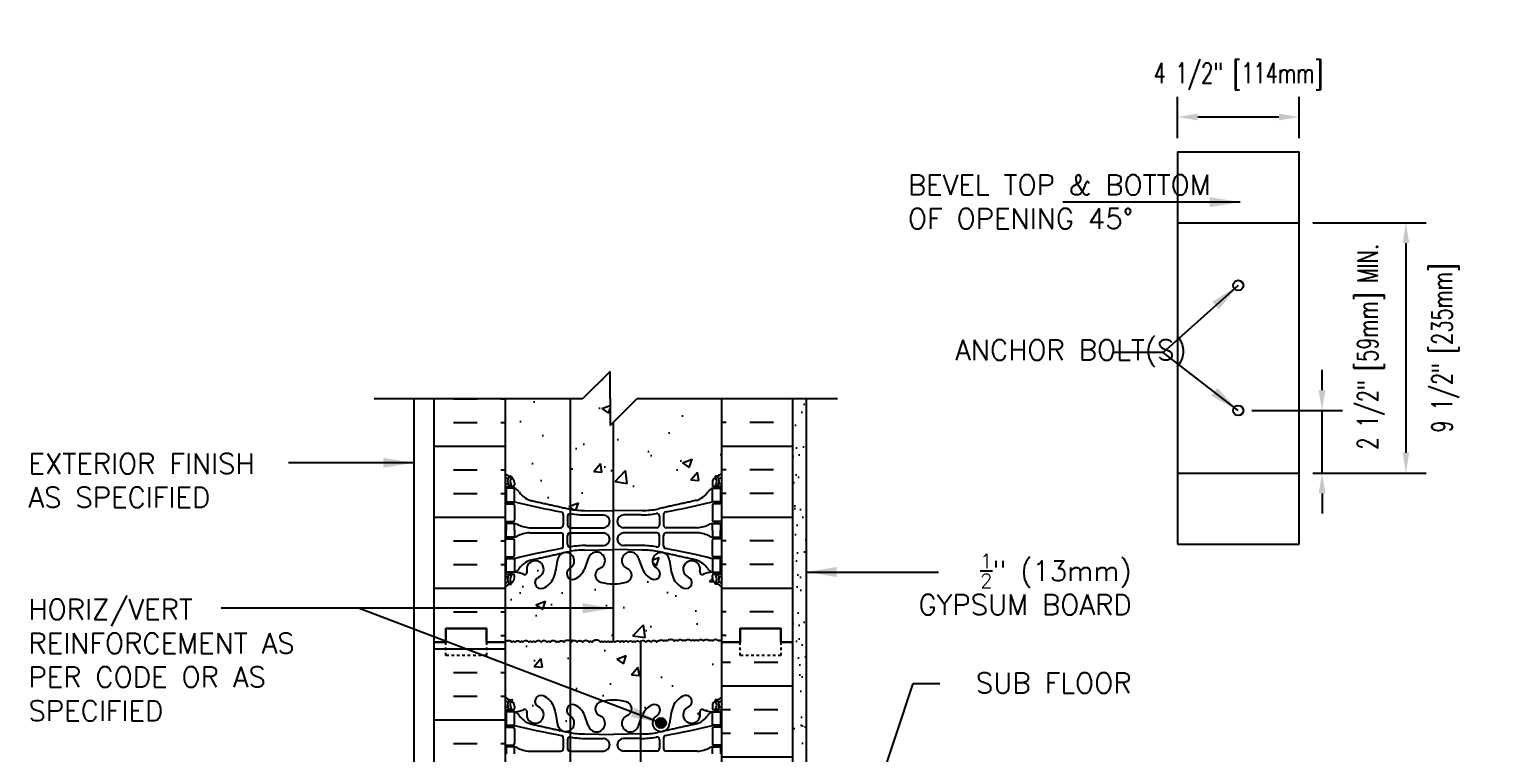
# Model space of a CAD drawing. Header units: inches. Extents: x 28.8 to 85.2, y -16 to 59.9.
# Drawn here: x 31.1 to 85.2, y 33.1 to 59.9 of the extents above; entities that cross this region are included whole.
import ezdxf

# ---------------------------------------------------------------- set-up
doc = ezdxf.new("R2010")
doc.units = ezdxf.units.IN
doc.header["$LTSCALE"] = 0.5
doc.header["$MEASUREMENT"] = 0
doc.linetypes.add('DASHED2', pattern=[0.375, 0.25, -0.125])
for name, color, linetype in [('HATCH', 12, 'Continuous'), ('line25', 2, 'Continuous'), ('LINE3', 3, 'Continuous'), ('LINE50', 5, 'Continuous'), ('LINE9', 9, 'Continuous'), ('TEXT', 4, 'Continuous'), ('Web_Edge', 9, 'Continuous')]:
    doc.layers.add(name, color=color, linetype=linetype)
doc.styles.add('DIM', font='romans.shx', dxfattribs={"width": 0.7})
doc.styles.add('ROMANS', font='romans.shx', dxfattribs={"height": 1.125})
doc.dimstyles.new('ext_12', dxfattribs={"dimscale": 12, "dimtxt": 0.09375, "dimasz": 0.09375, "dimexe": 0.09375, "dimexo": 0.0625, "dimgap": 0.0625, "dimtad": 1, "dimdec": 1, "dimzin": 3, "dimdsep": 46, "dimlunit": 4, "dimtxsty": 'DIM', "dimcen": 0.09, "dimdle": 0.09375, "dimclrt": 4, "dimadec": 0, "dimazin": 0, "dimtfac": 1, "dimtdec": 1, "dimtmove": 2, "dimatfit": 3, "dimfxl": 1, "dimfrac": 2, "dimtolj": 1, "dimtzin": 0, "dimarcsym": 0})
doc.dimstyles.new('ext_8', dxfattribs={"dimscale": 8, "dimtxt": 0.09375, "dimasz": 0.09375, "dimexe": 0.09375, "dimexo": 0.0625, "dimgap": 0.0625, "dimtad": 1, "dimdec": 1, "dimzin": 3, "dimdsep": 46, "dimlunit": 4, "dimtxsty": 'DIM', "dimcen": 0.09, "dimdle": 0.09375, "dimclrt": 4, "dimadec": 0, "dimazin": 0, "dimtfac": 1, "dimtdec": 1, "dimtmove": 2, "dimatfit": 3, "dimfxl": 1, "dimfrac": 2, "dimtolj": 1, "dimtzin": 0, "dimarcsym": 0})

# ---------------------------------------------------------------- blocks, each defined once
blk = doc.blocks.new('*D1')
at = {"layer": 'Defpoints', "color": 0, "transparency": 16777216}
for p in [(75.762, 45.811), (78.857, 45.811), (78.012, 43.499)]:
    blk.add_point(p, dxfattribs=at)
at = {"layer": 'TEXT', "color": 0, "lineweight": -2, "transparency": 16777216}
for p, q in [((78.857, 46.561), (78.857, 47.311)), ((76.262, 45.811), (79.607, 45.811)), ((78.857, 43.499), (78.857, 45.811)), ((78.512, 43.499), (79.607, 43.499)), ((78.857, 42.749), (78.857, 41.999))]:
    blk.add_line(p, q, dxfattribs=at)
at = {"layer": 'TEXT', "color": 0, "transparency": 16777216}
for points in [[(78.732, 46.561), (78.982, 46.561), (78.857, 45.811)], [(78.732, 42.749), (78.982, 42.749), (78.857, 43.499)]]:
    blk.add_solid(points, dxfattribs=at)
at = {"layer": 'TEXT', "color": 4, "transparency": 16777216, "insert": (80.671, 48.169), "char_height": 0.75, "attachment_point": 5, "rotation": 90, "style": 'DIM'}
blk.add_mtext('\\A1;2 1/2" [59mm] MIN.', dxfattribs=at)
blk = doc.blocks.new('*D2')
at = {"layer": 'Defpoints', "color": 0, "transparency": 16777216}
for p in [(78.012, 52.749), (78.012, 43.499), (81.956, 43.499)]:
    blk.add_point(p, dxfattribs=at)
at = {"layer": 'TEXT', "color": 0, "lineweight": -2, "transparency": 16777216}
for p, q in [((78.512, 52.749), (82.706, 52.749)), ((81.956, 51.999), (81.956, 44.249)), ((78.512, 43.499), (82.706, 43.499))]:
    blk.add_line(p, q, dxfattribs=at)
at = {"layer": 'TEXT', "color": 0, "transparency": 16777216}
for points in [[(81.831, 51.999), (82.081, 51.999), (81.956, 52.749)], [(81.831, 44.249), (82.081, 44.249), (81.956, 43.499)]]:
    blk.add_solid(points, dxfattribs=at)
at = {"layer": 'TEXT', "color": 4, "transparency": 16777216, "insert": (83.419, 48.124), "char_height": 0.75, "attachment_point": 5, "rotation": 90, "style": 'DIM'}
blk.add_mtext('\\A1;9 1/2" [235mm]', dxfattribs=at)
blk = doc.blocks.new('*D3')
at = {"layer": 'Defpoints', "color": 0, "transparency": 16777216}
for p in [(73.512, 56.659), (73.512, 55.374), (78.012, 55.374)]:
    blk.add_point(p, dxfattribs=at)
at = {"layer": 'TEXT', "color": 0, "lineweight": -2, "transparency": 16777216}
for p, q in [((73.512, 55.874), (73.512, 57.409)), ((78.012, 55.874), (78.012, 57.409)), ((77.262, 56.659), (74.262, 56.659))]:
    blk.add_line(p, q, dxfattribs=at)
at = {"layer": 'TEXT', "color": 0, "transparency": 16777216}
for points in [[(74.262, 56.784), (74.262, 56.534), (73.512, 56.659)], [(77.262, 56.784), (77.262, 56.534), (78.012, 56.659)]]:
    blk.add_solid(points, dxfattribs=at)
at = {"layer": 'TEXT', "color": 4, "transparency": 16777216, "insert": (75.762, 58.159), "char_height": 0.75, "attachment_point": 5, "style": 'DIM'}
blk.add_mtext('\\A1;4 1/2" [114mm]', dxfattribs=at)

msp = doc.modelspace()

# ---------------------------------------------------------------- hatches: boundary and pattern name
at = {"layer": 'HATCH'}
h = msp.add_hatch(dxfattribs=at)
h.set_pattern_fill('AR-CONC', color=256, scale=0.5)
edge = h.paths.add_edge_path()
edge.add_line((56.676, 46.254), (53.551, 46.254))
edge.add_line((53.551, 46.254), (52.664, 45.368))
edge.add_line((52.664, 45.368), (52.664, 42.101))
edge.add_line((52.664, 42.101), (52.676, 42.101))
edge.add_line((52.676, 42.101), (53.743, 42.117))
edge.add_arc((53.748, 45.1), 2.984, 269.9005, 280.7454)
edge.add_spline(control_points=[(54.304, 42.169), (55.742, 42.489)], knot_values=[0, 0, 1, 1], degree=1, periodic=0)
edge.add_arc((55.534, 43.203), 0.743, 286.1893, 327.2081)
edge.add_arc((56.457, 42.592), 0.364, 109.6613, 145.0225, ccw=False)
edge.add_line((56.335, 42.935), (56.44, 42.935))
edge.add_line((56.44, 42.935), (56.44, 43.005))
edge.add_line((56.44, 43.005), (56.392, 43.005))
edge.add_arc((56.392, 43.067), 0.0625, 180, 270, ccw=False)
edge.add_line((56.33, 43.067), (56.33, 43.135))
edge.add_arc((56.58, 43.135), 0.25, 124.0558, 180, ccw=False)
edge.add_line((56.44, 43.342), (56.44, 43.384))
edge.add_line((56.44, 43.384), (56.53, 43.384))
edge.add_arc((56.33, 43.842), 0.5, 293.5782, 313.7891)
edge.add_line((56.676, 43.481), (56.676, 46.254))
h.paths.add_polyline_path([(52.664, 45.368), (52.551, 45.254), (52.551, 46.254), (52.551, 47.254), (51.551, 46.254), (51.086, 46.254), (51.086, 42.162, 0.044063), (51.609, 42.117), (52.664, 42.101)])
edge = h.paths.add_edge_path()
edge.add_line((51.086, 46.254), (48.676, 46.254))
edge.add_line((48.676, 46.254), (48.676, 43.481))
edge.add_arc((49.022, 43.842), 0.5, 226.2109, 246.4218)
edge.add_line((48.822, 43.384), (48.912, 43.384))
edge.add_line((48.912, 43.384), (48.912, 43.342))
edge.add_arc((48.772, 43.135), 0.25, 0, 55.9442, ccw=False)
edge.add_line((49.022, 43.135), (49.022, 43.067))
edge.add_arc((48.96, 43.067), 0.0625, -90, 0, ccw=False)
edge.add_line((48.96, 43.005), (48.912, 43.005))
edge.add_line((48.912, 43.005), (48.912, 42.935))
edge.add_line((48.912, 42.935), (49.017, 42.935))
edge.add_arc((48.895, 42.592), 0.364, 34.9775, 70.3387, ccw=False)
edge.add_arc((49.818, 43.203), 0.743, 212.7919, 253.8107)
edge.add_spline(control_points=[(49.61, 42.489), (51.048, 42.169)], knot_values=[0, 0, 1, 1], degree=1, periodic=0)
edge.add_arc((51.604, 45.1), 2.984, 259.2546, 260.0076)
edge.add_line((51.086, 42.162), (51.086, 46.254))
h.paths.add_polyline_path([(51.086, 39.58, -0.614758), (51.055, 39.967, 0.028643), (51.086, 39.984), (51.086, 40.512, 0.559865), (50.605, 40.279, -0.069923), (50.469, 39.635, -0.21345), (50.076, 39.246, -1), (49.913, 39.655, 2.087231), (49.479, 39.879, -0.669601), (49.346, 39.759, 0.085348), (49.017, 39.835), (48.912, 39.835), (48.912, 39.765), (48.96, 39.765, -0.414214), (49.022, 39.702), (49.022, 39.635, -0.249069), (48.912, 39.428), (48.912, 39.386), (48.822, 39.386, 0.088416), (48.676, 39.289), (48.676, 37.254, -0.484838), (48.925, 37.254, -0.520567), (49.046, 37.254, -0.520567), (49.229, 37.254, -0.520567), (49.334, 37.254, -0.520567), (49.544, 37.254, -0.520567), (49.67, 37.254, -0.520567), (49.796, 37.254, -0.520567), (50.006, 37.254, -0.520567), (50.216, 37.254, -0.520567), (50.336, 37.254, -0.520567), (50.562, 37.254, -0.520567), (50.656, 37.254, -0.520567), (50.845, 37.254, -0.424827), (51.086, 37.292)])
h.paths.add_polyline_path([(52.664, 39.404, -0.066822), (52.202, 39.466, -0.734872), (52.179, 39.977, 1.612474), (51.747, 40.337), (51.605, 39.95, -0.173075), (51.259, 39.583, -0.206565), (51.086, 39.58), (51.086, 37.292, -0.078402), (51.123, 37.254, -0.520567), (51.333, 37.254, -0.520567), (51.532, 37.254, -0.520567), (51.779, 37.254, -0.520567), (51.889, 37.254, -0.520567), (52.195, 37.254, -0.520567), (52.3, 37.254, -0.520567), (52.416, 37.254, -0.520567), (52.536, 37.254, -0.520567), (52.626, 37.254, -0.17379), (52.664, 37.282)])
h.paths.add_polyline_path([(56.676, 39.289, 0.088416), (56.53, 39.386), (56.44, 39.386), (56.44, 39.428, -0.249069), (56.33, 39.635), (56.33, 39.702, -0.414214), (56.392, 39.765), (56.44, 39.765), (56.44, 39.835), (56.335, 39.835, 0.085348), (56.006, 39.759, -0.669601), (55.873, 39.879, 2.087231), (55.439, 39.655, -1), (55.276, 39.246, -0.21345), (54.883, 39.635, -0.069923), (54.747, 40.279, 1.702394), (54.297, 39.967, -0.940793), (54.093, 39.583, -0.173075), (53.747, 39.95), (53.605, 40.337, 1.612474), (53.173, 39.977, -0.734872), (53.15, 39.466, -0.070129), (52.664, 39.404), (52.664, 37.282, -0.318007), (52.741, 37.254, -0.520567), (52.919, 37.254, -0.520567), (53.066, 37.254, -0.520567), (53.218, 37.254, -0.520567), (53.376, 37.254, -0.520567), (53.476, 37.254, -0.520567), (53.654, 37.254, -0.520567), (53.874, 37.254, -0.520567), (54.068, 37.254, -0.520567), (54.273, 37.254, -0.520567), (54.373, 37.296, -0.520567), (54.504, 37.296, -0.520567), (54.593, 37.296, -0.520567), (54.676, 37.296, -0.484838), (54.925, 37.296, -0.520567), (55.046, 37.296, -0.520567), (55.229, 37.296, -0.520567), (55.334, 37.296, -0.520567), (55.544, 37.296, -0.520567), (55.67, 37.296, -0.520567), (55.796, 37.296, -0.520567), (56.006, 37.296, -0.520567), (56.216, 37.296, -0.520567), (56.336, 37.296, -0.520567), (56.562, 37.296, -0.520567), (56.656, 37.296, -0.063927), (56.676, 37.318)])
h = msp.add_hatch(dxfattribs=at)
h.set_pattern_fill('INSUL', color=256, scale=7, style=0)
h.set_pattern_definition([(0, (-2877.4856, -359.7554), (0, 2.625), []), (0, (-2877.4856, -358.8804), (0, 2.625), [0.875, -0.875]), (0, (-2877.4856, -358.0054), (0, 2.625), [0.875, -0.875])])
h.paths.add_polyline_path([(48.676, 46.254), (46.051, 46.254), (46.051, 37.254), (46.488, 37.254), (46.488, 37.754), (47.988, 37.754), (47.988, 37.254), (48.676, 37.254)])
h = msp.add_hatch(dxfattribs=at)
h.set_pattern_fill('INSUL', color=256, scale=7, style=0)
h.set_pattern_definition([(180, (2982.8376, -359.7554), (0, 2.625), []), (180, (2982.8376, -358.8804), (0, 2.625), [0.875, -0.875]), (180, (2982.8376, -358.0054), (0, 2.625), [0.875, -0.875])])
h.paths.add_polyline_path([(59.301, 46.254), (56.676, 46.254), (56.676, 37.254), (57.363, 37.254), (57.363, 37.754), (58.863, 37.754), (58.863, 37.254), (59.301, 37.254)])
h = msp.add_hatch(dxfattribs=at)
h.set_pattern_fill('AR-SAND', color=256, scale=0.5, style=0)
h.set_pattern_definition([(37.5, (36.8746, -11.62064), (-0.031497, 0.963412), [0, -0.76, 0, -0.85, 0, -0.8125]), (7.5, (36.8746, -11.6206), (0.884888, 1.411073), [0, -0.41, 0, -0.685, 0, -0.2625]), (327.5, (36.2596, -11.62064), (1.557071, 0.00283), [0, -0.25, 0, -0.9, 0, -1.175]), (317.5, (36.2596, -11.6206), (1.503063, 0.438838), [0, -0.125, 0, -0.59, 0, -0.675])])
h.paths.add_polyline_path([(59.801, 46.254), (59.301, 46.254), (59.301, 26.004), (59.801, 26.004)])
h = msp.add_hatch(dxfattribs=at)
h.set_pattern_fill('INSUL', color=256, scale=7, style=0)
h.set_pattern_definition([(0, (-2877.4856, -377.7554), (0, 2.625), []), (0, (-2877.4856, -376.8804), (0, 2.625), [0.875, -0.875]), (0, (-2877.4856, -376.0054), (0, 2.625), [0.875, -0.875])])
h.paths.add_polyline_path([(46.051, 19.254), (46.488, 19.254), (46.488, 19.754), (47.988, 19.754), (47.988, 19.254), (48.676, 19.254), (48.676, 37.254), (47.988, 37.254), (47.988, 37.754), (46.488, 37.754), (46.488, 37.254), (46.051, 37.254)])
h = msp.add_hatch(dxfattribs=at)
h.set_pattern_fill('AR-CONC', color=256, scale=0.5)
h.paths.add_polyline_path([(51.086, 37.292, 0.424827), (50.845, 37.254, 0.520567), (50.656, 37.254, 0.520567), (50.562, 37.254, 0.520567), (50.336, 37.254, 0.520567), (50.216, 37.254, 0.520567), (50.006, 37.254, 0.520567), (49.796, 37.254, 0.520567), (49.67, 37.254, 0.520567), (49.544, 37.254, 0.520567), (49.334, 37.254, 0.520567), (49.229, 37.254, 0.520567), (49.046, 37.254, 0.520567), (48.925, 37.254, 0.484838), (48.676, 37.254), (48.676, 35.22, 0.088416), (48.822, 35.122), (48.912, 35.122), (48.912, 35.081, -0.249069), (49.022, 34.874), (49.022, 34.806, -0.414214), (48.96, 34.744), (48.912, 34.744), (48.912, 34.674), (49.017, 34.674, 0.085348), (49.346, 34.749, -0.669601), (49.479, 34.629, 2.087231), (49.913, 34.854, -1), (50.076, 35.262, -0.21345), (50.469, 34.873, -0.069923), (50.605, 34.229, 0.559865), (51.086, 33.996), (51.086, 34.524, 0.028643), (51.055, 34.542, -0.614758), (51.086, 34.928)])
h.paths.add_polyline_path([(53.676, 37.279, 0.061715), (53.654, 37.254, 0.520567), (53.476, 37.254, 0.520567), (53.376, 37.254, 0.520567), (53.218, 37.254, 0.520567), (53.066, 37.254, 0.520567), (52.919, 37.254, 0.520567), (52.741, 37.254, 0.520567), (52.626, 37.254, 0.520567), (52.536, 37.254, 0.520567), (52.416, 37.254, 0.520567), (52.3, 37.254, 0.520567), (52.195, 37.254, 0.520567), (51.889, 37.254, 0.520567), (51.779, 37.254, 0.520567), (51.532, 37.254, 0.520567), (51.333, 37.254, 0.520567), (51.123, 37.254, 0.078402), (51.086, 37.292), (51.086, 34.928, -0.239532), (51.283, 34.912, -0.16372), (51.605, 34.558), (51.747, 34.171, 1.612474), (52.179, 34.531, -0.734872), (52.202, 35.042, -0.068475), (52.676, 35.104, -0.068475), (53.15, 35.042, -0.734872), (53.173, 34.531, 1.612474), (53.605, 34.171), (53.676, 34.365)])
h.paths.add_polyline_path([(56.676, 37.254), (56.676, 37.318, 0.063927), (56.656, 37.296, 0.520567), (56.562, 37.296, 0.520567), (56.336, 37.296, 0.520567), (56.216, 37.296, 0.520567), (56.006, 37.296, 0.520567), (55.796, 37.296, 0.520567), (55.67, 37.296, 0.520567), (55.544, 37.296, 0.520567), (55.334, 37.296, 0.520567), (55.229, 37.296, 0.520567), (55.046, 37.296, 0.520567), (54.925, 37.296, 0.484838), (54.676, 37.296, 0.520567), (54.593, 37.296, 0.520567), (54.504, 37.296, 0.520567), (54.373, 37.296, 0.520567), (54.273, 37.254, 0.520567), (54.068, 37.254, 0.520567), (53.874, 37.254, 0.44457), (53.676, 37.279), (53.676, 34.365), (53.747, 34.558, -0.16372), (54.069, 34.912, -1.059167), (54.276, 34.53, 1.629604), (54.747, 34.229, -0.069923), (54.883, 34.873, -0.21345), (55.276, 35.262, -1), (55.439, 34.854, 2.087231), (55.873, 34.629, -0.669601), (56.006, 34.749, 0.085348), (56.335, 34.674), (56.44, 34.674), (56.44, 34.744), (56.392, 34.744, -0.414214), (56.33, 34.806), (56.33, 34.874, -0.249069), (56.44, 35.081), (56.44, 35.122), (56.53, 35.122, 0.088416), (56.676, 35.22)])
h.paths.add_polyline_path([(54.622, 34.26, -1), (54.247, 34.26, -1)], flags=16)
edge = h.paths.add_edge_path()
edge.add_arc((56.33, 30.666), 0.5, 46.2109, 66.4218)
edge.add_line((56.53, 31.125), (56.44, 31.125))
edge.add_line((56.44, 31.125), (56.44, 31.166))
edge.add_arc((56.58, 31.374), 0.25, 180, 235.9442, ccw=False)
edge.add_line((56.33, 31.374), (56.33, 31.441))
edge.add_arc((56.392, 31.441), 0.0625, 90, 180, ccw=False)
edge.add_line((56.392, 31.504), (56.44, 31.504))
edge.add_line((56.44, 31.504), (56.44, 31.574))
edge.add_line((56.44, 31.574), (56.335, 31.574))
edge.add_arc((56.457, 31.916), 0.364, 212.0424, 250.3387, ccw=False)
edge.add_arc((55.534, 31.305), 0.743, 34.228, 73.8107)
edge.add_spline(control_points=[(55.742, 32.019), (54.304, 32.339)], knot_values=[0, 0, 1, 1], degree=1, periodic=0)
edge.add_arc((53.748, 29.408), 2.984, 79.2546, 90.0995)
edge.add_line((53.743, 32.392), (53.676, 32.393))
edge.add_line((53.676, 32.393), (53.676, 24.116))
edge.add_line((53.676, 24.116), (53.743, 24.117))
edge.add_arc((53.748, 27.1), 2.984, 269.9005, 280.7454)
edge.add_spline(control_points=[(54.304, 24.169), (55.742, 24.489)], knot_values=[0, 0, 1, 1], degree=1, periodic=0)
edge.add_arc((55.534, 25.203), 0.743, 286.1893, 325.772)
edge.add_arc((56.457, 24.592), 0.364, 109.6613, 147.9576, ccw=False)
edge.add_line((56.335, 24.935), (56.44, 24.935))
edge.add_line((56.44, 24.935), (56.44, 25.005))
edge.add_line((56.44, 25.005), (56.392, 25.005))
edge.add_arc((56.392, 25.067), 0.0625, 180, 270, ccw=False)
edge.add_line((56.33, 25.067), (56.33, 25.135))
edge.add_arc((56.58, 25.135), 0.25, 124.0558, 180, ccw=False)
edge.add_line((56.44, 25.342), (56.44, 25.384))
edge.add_line((56.44, 25.384), (56.53, 25.384))
edge.add_arc((56.33, 25.842), 0.5, 293.5782, 313.7891)
edge.add_line((56.676, 25.481), (56.676, 28.129))
edge.add_line((56.676, 28.129), (56.676, 31.027))
h.paths.add_polyline_path([(55.301, 19.629), (56.676, 19.629), (56.676, 21.289, 0.088416), (56.53, 21.386), (56.44, 21.386), (56.44, 21.428, -0.249069), (56.33, 21.635), (56.33, 21.702, -0.414214), (56.392, 21.765), (56.44, 21.765), (56.44, 21.835), (56.335, 21.835, 0.085348), (56.006, 21.759, -0.669601), (55.873, 21.879, 0.213335), (55.817, 22.129), (55.315, 22.129, 0.482079), (55.439, 21.655, -1), (55.276, 21.246, -0.21345), (54.883, 21.635, -0.069923), (54.747, 22.279, 1.629604), (54.276, 21.978, -1.059167), (54.069, 21.596, -0.16372), (53.747, 21.95), (53.676, 22.143), (53.676, 16.365), (53.747, 16.558, -0.16372), (54.069, 16.912, -1.059167), (54.276, 16.53, 1.629604), (54.747, 16.229, -0.069923), (54.883, 16.873, -0.21345), (55.276, 17.262, -1), (55.439, 16.854, 2.087231), (55.873, 16.629, -0.669601), (56.006, 16.749, 0.085348), (56.335, 16.674), (56.44, 16.674), (56.44, 16.744), (56.392, 16.744, -0.414214), (56.33, 16.806), (56.33, 16.874, -0.249069), (56.44, 17.081), (56.44, 17.122), (56.53, 17.122, 0.088416), (56.676, 17.22), (56.676, 19.129), (55.401, 19.129, 0.414214), (55.301, 19.029), (55.301, 17.629), (54.801, 17.629), (54.801, 19.129, -0.414214)])
h.paths.add_polyline_path([(56.676, 3.289, 0.088416), (56.53, 3.386), (56.44, 3.386), (56.44, 3.428, -0.249069), (56.33, 3.635), (56.33, 3.702, -0.414214), (56.392, 3.765), (56.44, 3.765), (56.44, 3.835), (56.335, 3.835, 0.085348), (56.006, 3.759, -0.669601), (55.873, 3.879, 2.087231), (55.439, 3.655, -1), (55.276, 3.246, -0.21345), (54.883, 3.635, -0.069923), (54.747, 4.279, 1.629604), (54.276, 3.978, -1.059167), (54.069, 3.596, -0.16372), (53.747, 3.95), (53.676, 4.143), (53.676, 1.254), (56.676, 1.254)])
h.paths.add_polyline_path([(53.676, 4.143), (53.605, 4.337, 1.612474), (53.173, 3.977, -0.734872), (53.15, 3.466, -0.068475), (52.676, 3.404, -0.068475), (52.202, 3.466, -0.734872), (52.179, 3.977, 1.612474), (51.747, 4.337), (51.605, 3.95, -0.16372), (51.283, 3.596, -1.059167), (51.076, 3.978, 1.629604), (50.605, 4.279, -0.069923), (50.469, 3.635, -0.21345), (50.076, 3.246, -1), (49.913, 3.655, 2.087231), (49.479, 3.879, -0.669601), (49.346, 3.759, 0.085348), (49.017, 3.835), (48.912, 3.835), (48.912, 3.765), (48.96, 3.765, -0.414214), (49.022, 3.702), (49.022, 3.635, -0.249069), (48.912, 3.428), (48.912, 3.386), (48.822, 3.386, 0.088416), (48.676, 3.289), (48.676, 1.254), (51.551, 1.254), (52.551, 2.254), (52.551, 1.254), (52.551, 0.254), (53.551, 1.254), (53.676, 1.254)])
h = msp.add_hatch(dxfattribs=at)
h.set_pattern_fill('INSUL', color=256, scale=7, style=0)
h.set_pattern_definition([(0, (36.8746, -11.6206), (0, 2.625), []), (0, (36.8746, -10.7456), (0, 2.625), [0.875, -0.875]), (0, (36.8746, -9.8706), (0, 2.625), [0.875, -0.875])])
h.paths.add_polyline_path([(56.676, 28.129), (59.301, 25.504), (59.301, 37.254), (58.863, 37.254), (58.863, 36.754), (57.363, 36.754), (57.363, 37.254), (56.676, 37.254)])
h.paths.add_polyline_path([(59.301, 16.254), (56.676, 13.629), (56.676, 1.254), (57.363, 1.254), (57.363, 1.754), (58.863, 1.754), (58.863, 1.254), (59.301, 1.254)])
at = {"layer": 'LINE3'}
msp.add_hatch(color=256, dxfattribs=at).paths.add_polyline_path([(54.247, 34.26, 1), (54.622, 34.26, 1)])

# ---------------------------------------------------------------- linework, layer by layer
at = {"layer": 'HATCH'}
for points in [[(48.676, 37.254, -0.484838), (48.925, 37.254, -0.520567), (49.046, 37.254, -0.520567), (49.229, 37.254, -0.520567), (49.334, 37.254, -0.520567), (49.544, 37.254, -0.520567), (49.67, 37.254, -0.520567), (49.796, 37.254, -0.520567), (50.006, 37.254, -0.520567), (50.216, 37.254, -0.520567), (50.336, 37.254, -0.520567), (50.562, 37.254, -0.520567), (50.656, 37.254, -0.520567), (50.845, 37.254, -0.520567), (51.123, 37.254, -0.520567), (51.333, 37.254, -0.520567), (51.532, 37.254, -0.520567), (51.779, 37.254, -0.520567), (51.889, 37.254, -0.520567), (52.195, 37.254, -0.520567), (52.3, 37.254, -0.520567), (52.416, 37.254, -0.520567), (52.536, 37.254, -0.520567), (52.626, 37.254, -0.520567), (52.741, 37.254, -0.520567), (52.919, 37.254, -0.520567), (53.066, 37.254, -0.520567), (53.218, 37.254, -0.520567), (53.376, 37.254, -0.520567), (53.476, 37.254, -0.520567), (53.654, 37.254, -0.520567), (53.874, 37.254, -0.520567), (54.068, 37.254, -0.520567), (54.273, 37.254, -0.520567), (54.373, 37.296, -0.520567), (54.504, 37.296, -0.520567), (54.593, 37.296, -0.520567), (54.676, 37.296)], [(54.676, 37.296, -0.484838), (54.925, 37.296, -0.520567), (55.046, 37.296, -0.520567), (55.229, 37.296, -0.520567), (55.334, 37.296, -0.520567), (55.544, 37.296, -0.520567), (55.67, 37.296, -0.520567), (55.796, 37.296, -0.520567), (56.006, 37.296, -0.520567), (56.216, 37.296, -0.520567), (56.336, 37.296, -0.520567), (56.562, 37.296, -0.520567), (56.656, 37.296, -0.063927), (56.676, 37.318, -0.063927)]]:
    msp.add_lwpolyline(points, format="xyb", dxfattribs=at)
at = {"layer": 'line25'}
for p, q in [((48.676, 46.254), (48.676, 37.254)), ((56.676, 37.254), (56.676, 46.254)), ((48.676, 37.254), (48.676, 19.254)), ((56.676, 28.129), (56.676, 37.254))]:
    msp.add_line(p, q, dxfattribs=at)
at = {"layer": 'LINE3'}
for p, q in [((51.086, 19.308), (51.086, 46.254)), ((52.664, 45.368), (52.664, 37.282)), ((53.676, 37.279), (53.676, 1.254))]:
    msp.add_line(p, q, dxfattribs=at)
msp.add_circle((54.435, 34.26), 0.188, dxfattribs=at)
at = {"layer": 'LINE50'}
for p, q in [((46.051, 37.254), (46.051, 46.254)), ((59.301, 37.254), (59.301, 46.254)), ((46.051, 19.254), (46.051, 37.254)), ((59.301, 25.504), (59.301, 37.254))]:
    msp.add_line(p, q, dxfattribs=at)
for points in [[(46.051, 37.254), (46.488, 37.254), (46.488, 37.754), (47.988, 37.754), (47.988, 37.254), (48.676, 37.254)], [(48.676, 37.254), (47.988, 37.254), (47.988, 37.754), (46.488, 37.754), (46.488, 37.254), (46.051, 37.254)], [(59.301, 37.254), (58.863, 37.254), (58.863, 37.754), (57.363, 37.754), (57.363, 37.254), (56.676, 37.254)], [(56.676, 37.254), (57.363, 37.254), (57.363, 37.754), (58.863, 37.754), (58.863, 37.254), (59.301, 37.254)]]:
    msp.add_lwpolyline(points, dxfattribs=at)
at = {"layer": 'LINE9'}
for p, q in [((73.512, 55.374), (73.512, 40.874)), ((73.512, 55.374), (78.012, 55.374)), ((78.012, 40.874), (78.012, 55.374)), ((73.512, 52.749), (78.012, 52.749)), ((52.551, 47.254), (51.551, 46.254)), ((52.551, 46.254), (52.551, 47.254)), ((43.834, 46.254), (51.551, 46.254)), ((45.301, 46.254), (45.301, 19.254)), ((52.551, 45.254), (53.551, 46.254)), ((52.551, 46.254), (52.551, 45.254)), ((53.551, 46.254), (60.953, 46.254)), ((59.801, 46.254), (59.801, 26.004)), ((73.512, 43.499), (78.012, 43.499)), ((73.512, 40.874), (78.012, 40.874))]:
    msp.add_line(p, q, dxfattribs=at)
at = {"layer": 'LINE9', "linetype": 'DASHED2', "ltscale": 0.15}
for points in [[(47.988, 37.254), (47.988, 37.254), (47.988, 36.754), (46.488, 36.754), (46.488, 37.254), (46.488, 37.254)], [(58.863, 37.254), (58.863, 37.254), (58.863, 36.754), (57.363, 36.754), (57.363, 37.254), (57.363, 37.254)]]:
    msp.add_lwpolyline(points, dxfattribs=at)
at = {"layer": 'LINE9'}
for centre in [(75.762, 50.436), (75.762, 45.811)]:
    msp.add_circle(centre, 0.188, dxfattribs=at)
at = {"layer": 'Web_Edge'}
for p, q in [((48.822, 43.384), (48.912, 43.384)), ((48.912, 43.384), (48.912, 43.342)), ((56.53, 43.384), (56.44, 43.384)), ((56.44, 43.384), (56.44, 43.342)), ((48.676, 43.105), (48.754, 43.105)), ((48.676, 43.005), (48.96, 43.005)), ((48.822, 43.005), (48.822, 42.935)), ((48.912, 43.005), (48.912, 42.935)), ((49.022, 43.135), (49.022, 43.067)), ((56.33, 43.135), (56.33, 43.067)), ((56.676, 43.005), (56.392, 43.005)), ((56.44, 43.005), (56.44, 42.935)), ((56.53, 43.005), (56.53, 42.935)), ((56.676, 43.105), (56.598, 43.105)), ((48.676, 42.365), (48.96, 42.365)), ((48.822, 42.435), (48.822, 42.365)), ((48.912, 42.435), (48.912, 42.365)), ((49.022, 42.302), (49.022, 41.767)), ((56.33, 42.302), (56.33, 41.767)), ((56.676, 42.365), (56.392, 42.365)), ((56.44, 42.435), (56.44, 42.365)), ((56.53, 42.435), (56.53, 42.365)), ((48.676, 41.705), (48.96, 41.705)), ((48.822, 41.705), (48.822, 41.635)), ((48.912, 41.705), (48.912, 41.635)), ((50.824, 41.965), (50.824, 41.58)), ((50.977, 41.903), (50.977, 41.58)), ((51.609, 42.117), (52.676, 42.101)), ((51.657, 41.949), (52.304, 41.949)), ((53.743, 42.117), (52.676, 42.101)), ((53.695, 41.949), (53.048, 41.949)), ((54.375, 41.903), (54.375, 41.58)), ((54.528, 41.965), (54.528, 41.58)), ((56.676, 41.705), (56.392, 41.705)), ((56.44, 41.705), (56.44, 41.635)), ((56.53, 41.705), (56.53, 41.635)), ((48.822, 41.065), (48.822, 41.135)), ((48.912, 41.065), (48.912, 41.135)), ((49.57, 41.479), (50.724, 41.48)), ((49.57, 41.29), (50.724, 41.289)), ((50.824, 40.805), (50.824, 41.189)), ((50.977, 40.867), (50.977, 41.189)), ((51.077, 41.48), (52.304, 41.48)), ((51.077, 41.289), (52.304, 41.289)), ((54.275, 41.48), (53.048, 41.48)), ((54.275, 41.289), (53.048, 41.289)), ((54.375, 40.867), (54.375, 41.189)), ((54.528, 40.805), (54.528, 41.189)), ((55.782, 41.479), (54.628, 41.48)), ((55.782, 41.29), (54.628, 41.289)), ((56.44, 41.065), (56.44, 41.135)), ((56.53, 41.065), (56.53, 41.135)), ((48.676, 41.065), (48.96, 41.065)), ((49.022, 40.467), (49.022, 41.002)), ((51.609, 40.653), (52.676, 40.669)), ((51.657, 40.821), (52.304, 40.821)), ((53.743, 40.653), (52.676, 40.669)), ((53.695, 40.821), (53.048, 40.821)), ((56.33, 40.467), (56.33, 41.002)), ((56.676, 41.065), (56.392, 41.065)), ((48.676, 40.405), (48.96, 40.405)), ((48.822, 40.335), (48.822, 40.405)), ((48.912, 40.335), (48.912, 40.405)), ((51.747, 40.337), (51.605, 39.95)), ((53.605, 40.337), (53.747, 39.95)), ((56.676, 40.405), (56.392, 40.405)), ((56.44, 40.335), (56.44, 40.405)), ((56.53, 40.335), (56.53, 40.405)), ((48.676, 39.765), (48.96, 39.765)), ((48.676, 39.665), (48.754, 39.665)), ((48.822, 39.765), (48.822, 39.835)), ((48.912, 39.765), (48.912, 39.835)), ((49.022, 39.635), (49.022, 39.702)), ((56.33, 39.635), (56.33, 39.702)), ((56.676, 39.765), (56.392, 39.765)), ((56.44, 39.765), (56.44, 39.835)), ((56.53, 39.765), (56.53, 39.835)), ((56.676, 39.665), (56.598, 39.665)), ((48.822, 39.386), (48.912, 39.386)), ((48.912, 39.386), (48.912, 39.428)), ((56.44, 39.386), (56.44, 39.428)), ((56.53, 39.386), (56.44, 39.386)), ((48.676, 34.844), (48.754, 34.844)), ((48.676, 34.744), (48.96, 34.744)), ((48.822, 35.122), (48.912, 35.122)), ((48.822, 34.744), (48.822, 34.674)), ((48.912, 35.122), (48.912, 35.081)), ((48.912, 34.744), (48.912, 34.674)), ((49.022, 34.874), (49.022, 34.806)), ((56.33, 34.874), (56.33, 34.806)), ((56.676, 34.744), (56.392, 34.744)), ((56.53, 35.122), (56.44, 35.122)), ((56.44, 35.122), (56.44, 35.081)), ((56.44, 34.744), (56.44, 34.674)), ((56.53, 34.744), (56.53, 34.674)), ((56.676, 34.844), (56.598, 34.844)), ((48.676, 34.104), (48.96, 34.104)), ((48.822, 34.174), (48.822, 34.104)), ((48.912, 34.174), (48.912, 34.104)), ((51.747, 34.171), (51.605, 34.558)), ((53.605, 34.171), (53.747, 34.558)), ((56.676, 34.104), (56.392, 34.104)), ((56.44, 34.174), (56.44, 34.104)), ((56.53, 34.174), (56.53, 34.104)), ((49.022, 34.041), (49.022, 33.506)), ((50.824, 33.704), (50.824, 33.319)), ((50.977, 33.642), (50.977, 33.319)), ((51.609, 33.855), (52.676, 33.84)), ((51.657, 33.688), (52.304, 33.688)), ((53.743, 33.855), (52.676, 33.84)), ((53.695, 33.688), (53.048, 33.688)), ((54.375, 33.642), (54.375, 33.319)), ((54.528, 33.704), (54.528, 33.319)), ((56.33, 34.041), (56.33, 33.506)), ((48.676, 33.444), (48.96, 33.444)), ((48.822, 33.444), (48.822, 33.374)), ((48.912, 33.444), (48.912, 33.374)), ((49.57, 33.218), (50.724, 33.219)), ((51.077, 33.219), (52.304, 33.219)), ((54.275, 33.219), (53.048, 33.219)), ((55.782, 33.218), (54.628, 33.219)), ((56.676, 33.444), (56.392, 33.444)), ((56.44, 33.444), (56.44, 33.374)), ((56.53, 33.444), (56.53, 33.374))]:
    msp.add_line(p, q, dxfattribs=at)
for points in [[(48.717, 42.435), (49.017, 42.435), (49.017, 42.935), (48.717, 42.935)], [(56.635, 42.435), (56.335, 42.435), (56.335, 42.935), (56.635, 42.935)], [(48.717, 40.335), (49.017, 40.335), (49.017, 39.835), (48.717, 39.835)], [(56.635, 40.335), (56.335, 40.335), (56.335, 39.835), (56.635, 39.835)], [(48.717, 34.174), (49.017, 34.174), (49.017, 34.674), (48.717, 34.674)], [(56.635, 34.174), (56.335, 34.174), (56.335, 34.674), (56.635, 34.674)]]:
    msp.add_lwpolyline(points, close=True, dxfattribs=at)
for points in [[(49.017, 41.385), (49.017, 41.635), (48.717, 41.635), (48.717, 41.385)], [(49.017, 41.385), (49.017, 41.135), (48.717, 41.135), (48.717, 41.385)], [(56.335, 41.385), (56.335, 41.635), (56.635, 41.635), (56.635, 41.385)], [(56.335, 41.385), (56.335, 41.135), (56.635, 41.135), (56.635, 41.385)], [(49.017, 33.124), (49.017, 33.374), (48.717, 33.374), (48.717, 33.124)], [(56.335, 33.124), (56.335, 33.374), (56.635, 33.374), (56.635, 33.124)]]:
    msp.add_lwpolyline(points, dxfattribs=at)
for centre, radius, start, end in [((49.022, 43.842), 0.5, 226.2109, 250.5288), ((49.022, 43.842), 0.6, 234.7832, 245.0748), ((49.016, 43.189), 0.25, 140.1145, 222.4609), ((48.76, 43.279), 0.021, 343.464, 63.9957), ((48.858, 43.32), 0.045, 321.448, 139.1879), ((48.772, 43.135), 0.25, 0, 70.5288), ((49.016, 43.189), 0.16, 140.0001, 222.4609), ((56.58, 43.135), 0.25, 109.4712, 180), ((56.494, 43.32), 0.045, 40.8121, 218.552), ((56.336, 43.189), 0.16, 317.5391, 39.9999), ((56.33, 43.842), 0.5, 289.4712, 313.7891), ((56.336, 43.189), 0.25, 317.5391, 39.8855), ((56.592, 43.279), 0.021, 116.0043, 196.536), ((56.33, 43.842), 0.6, 294.9252, 305.2168), ((48.754, 43.124), 0.0196, 269.4032, 15.4901), ((48.864, 43.051), 0.045, 222.4609, 42.4609), ((48.96, 43.067), 0.0625, 270, 0), ((48.895, 42.592), 0.364, 34.9775, 70.3387), ((49.818, 43.203), 0.743, 212.7919, 253.8107), ((55.534, 43.203), 0.743, 286.1893, 327.2081), ((56.457, 42.592), 0.364, 109.6613, 145.0225), ((56.392, 43.067), 0.0625, 180, 270), ((56.488, 43.051), 0.045, 137.5391, 317.5391), ((56.598, 43.124), 0.0196, 164.5099, 270.5968), ((48.96, 42.302), 0.0625, 0, 90), ((55.826, 69.855), 28.253, 256.0552, 259.6343), ((49.526, 69.855), 28.253, 280.3657, 283.9448), ((56.392, 42.302), 0.0625, 90, 180), ((48.96, 41.767), 0.0625, 270, 0), ((50.724, 41.965), 0.1, 360, 79.6343), ((51.077, 41.903), 0.1, 79.2546, 180), ((51.604, 45.1), 2.984, 259.2546, 270.0995), ((51.652, 44.933), 2.984, 259.2546, 270.0995), ((52.304, 41.714), 0.234, 270, 90), ((53.048, 41.714), 0.234, 90, 270), ((53.7, 44.933), 2.984, 269.9005, 280.7454), ((53.748, 45.1), 2.984, 269.9005, 280.7454), ((54.275, 41.903), 0.1, 0, 100.7454), ((54.628, 41.965), 0.1, 100.3657, 180), ((56.392, 41.767), 0.0625, 180, 270), ((49.013, 41.416), 0.219, 60.4937, 88.92), ((49.013, 41.353), 0.219, 271.08, 299.5063), ((49.655, 42.636), 1.16, 242.5844, 265.8032), ((49.655, 40.134), 1.16, 94.1968, 117.4156), ((50.724, 41.58), 0.1, 270.0388, 360), ((50.724, 41.189), 0.1, 0, 89.9612), ((51.077, 41.58), 0.1, 180, 270), ((51.077, 41.189), 0.1, 90, 180), ((52.304, 41.055), 0.234, 270, 90), ((53.048, 41.055), 0.234, 90, 270), ((54.275, 41.58), 0.1, 270, 0), ((54.275, 41.189), 0.1, 0, 90), ((54.628, 41.58), 0.1, 180, 269.9612), ((54.628, 41.189), 0.1, 90.0388, 180), ((55.697, 42.636), 1.16, 274.1968, 297.4156), ((55.697, 40.134), 1.16, 62.5844, 85.8032), ((56.339, 41.416), 0.219, 91.08, 119.5063), ((56.339, 41.353), 0.219, 240.4937, 268.92), ((48.96, 41.002), 0.0625, 0, 90), ((55.826, 12.914), 28.253, 100.3657, 103.9448), ((50.917, 40.248), 0.314, 296.0652, 177.2643), ((50.724, 40.805), 0.1, 280.3657, 0), ((51.077, 40.867), 0.1, 180, 280.7454), ((51.604, 37.669), 2.984, 89.9005, 100.7454), ((51.652, 37.837), 2.984, 89.9005, 100.7454), ((52.052, 40.264), 0.314, 293.8084, 166.5854), ((53.3, 40.264), 0.314, 13.4146, 246.1916), ((53.7, 37.837), 2.984, 79.2546, 90.0995), ((53.748, 37.669), 2.984, 79.2546, 90.0995), ((54.435, 40.248), 0.314, 2.7357, 243.9348), ((54.275, 40.867), 0.1, 259.2546, 0), ((54.628, 40.805), 0.1, 180, 259.6343), ((49.526, 12.914), 28.253, 76.0552, 79.6343), ((56.392, 41.002), 0.0625, 90, 180), ((48.96, 40.467), 0.0625, 270, 0), ((49.818, 39.566), 0.743, 106.1893, 147.2081), ((49.786, 39.942), 0.314, 293.8084, 191.4114), ((48.246, 40.444), 2.365, 339.9985, 355.6105), ((57.106, 40.444), 2.365, 184.3895, 200.0015), ((55.566, 39.942), 0.314, 348.5886, 246.1916), ((55.534, 39.566), 0.743, 32.7919, 73.8107), ((56.392, 40.467), 0.0625, 180, 270), ((48.754, 39.645), 0.0196, 344.5099, 90.5968), ((49.016, 39.58), 0.25, 137.5391, 219.8855), ((48.76, 39.491), 0.021, 296.0043, 16.536), ((48.858, 39.449), 0.045, 220.8121, 38.552), ((48.864, 39.719), 0.045, 317.5391, 137.5391), ((48.772, 39.635), 0.25, 289.4712, 360), ((49.016, 39.58), 0.16, 137.5391, 219.9999), ((48.96, 39.702), 0.0625, 360, 90), ((48.895, 40.177), 0.364, 289.6613, 325.0225), ((48.962, 38.839), 0.997, 66.8533, 86.8462), ((49.388, 39.847), 0.0968, 249.5669, 19.8449), ((49.995, 39.45), 0.22, 111.8037, 291.8037), ((49.837, 39.879), 0.677, 290.6803, 338.8761), ((51.169, 39.781), 0.217, 121.463, 294.4736), ((50.918, 40.251), 0.75, 297.0295, 336.3062), ((52.27, 39.725), 0.268, 109.9662, 255.2108), ((53.082, 39.725), 0.268, 284.7892, 70.0338), ((54.434, 40.251), 0.75, 203.6938, 242.9705), ((54.183, 39.781), 0.217, 245.5264, 58.537), ((55.515, 39.879), 0.677, 201.1239, 249.3197), ((55.357, 39.45), 0.22, 248.1963, 68.1963), ((55.964, 39.847), 0.0968, 160.1551, 290.4331), ((56.39, 38.839), 0.997, 93.1538, 113.1467), ((56.457, 40.177), 0.364, 214.9775, 250.3387), ((56.392, 39.702), 0.0625, 90, 180), ((56.58, 39.635), 0.25, 180, 250.5288), ((56.488, 39.719), 0.045, 42.4609, 222.4609), ((56.494, 39.449), 0.045, 141.448, 319.1879), ((56.336, 39.58), 0.16, 320.0001, 42.4609), ((56.336, 39.58), 0.25, 320.1145, 42.4609), ((56.592, 39.491), 0.021, 163.464, 243.9957), ((56.598, 39.645), 0.0196, 89.4032, 195.4901), ((49.022, 38.928), 0.6, 114.9252, 125.2168), ((49.022, 38.928), 0.5, 109.4712, 133.7891), ((52.664, 41.158), 1.754, 254.7082, 270.3771), ((52.688, 41.158), 1.754, 269.6229, 285.2918), ((56.33, 38.928), 0.5, 46.2109, 70.5288), ((56.33, 38.928), 0.6, 54.7832, 65.0748), ((49.022, 35.581), 0.5, 226.2109, 250.5288), ((49.995, 35.058), 0.22, 68.1963, 248.1963), ((49.837, 34.629), 0.677, 21.1239, 69.3197), ((55.515, 34.629), 0.677, 110.6803, 158.8761), ((55.357, 35.058), 0.22, 291.8037, 111.8037), ((56.33, 35.581), 0.5, 289.4712, 313.7891), ((49.022, 35.581), 0.6, 234.7832, 245.0748), ((48.754, 34.863), 0.0196, 269.4032, 15.4901), ((49.016, 34.928), 0.25, 140.1145, 222.4609), ((48.76, 35.018), 0.021, 343.464, 63.9957), ((48.858, 35.059), 0.045, 321.448, 139.1879), ((48.864, 34.79), 0.045, 222.4609, 42.4609), ((48.772, 34.874), 0.25, 0, 70.5288), ((49.016, 34.928), 0.16, 140.0001, 222.4609), ((48.96, 34.806), 0.0625, 270, 0), ((48.962, 35.669), 0.997, 273.1538, 293.1467), ((48.895, 34.331), 0.364, 34.9775, 70.3387), ((49.388, 34.662), 0.0968, 340.1551, 110.4331), ((49.786, 34.567), 0.314, 168.5886, 66.1916), ((48.246, 34.064), 2.365, 4.3895, 20.0015), ((51.169, 34.727), 0.217, 65.5264, 238.537), ((50.918, 34.257), 0.75, 23.6938, 62.9705), ((52.27, 34.783), 0.268, 104.7892, 250.0338), ((52.664, 33.35), 1.754, 89.6229, 105.2918), ((52.688, 33.35), 1.754, 74.7082, 90.3771), ((53.082, 34.783), 0.268, 289.9662, 75.2108), ((54.434, 34.257), 0.75, 117.0295, 156.3062), ((54.183, 34.727), 0.217, 301.463, 114.4736), ((57.106, 34.064), 2.365, 159.9985, 175.6105), ((55.566, 34.567), 0.314, 113.8084, 11.4114), ((55.964, 34.662), 0.0968, 69.5669, 199.8449), ((56.39, 35.669), 0.997, 246.8533, 266.8462), ((56.457, 34.331), 0.364, 109.6613, 145.0225), ((56.58, 34.874), 0.25, 109.4712, 180), ((56.392, 34.806), 0.0625, 180, 270), ((56.488, 34.79), 0.045, 137.5391, 317.5391), ((56.494, 35.059), 0.045, 40.8121, 218.552), ((56.336, 34.928), 0.16, 317.5391, 39.9999), ((56.336, 34.928), 0.25, 317.5391, 39.8855), ((56.592, 35.018), 0.021, 116.0043, 196.536), ((56.598, 34.863), 0.0196, 164.5099, 270.5968), ((56.33, 35.581), 0.6, 294.9252, 305.2168), ((48.96, 34.041), 0.0625, 0, 90), ((55.826, 61.594), 28.253, 256.0552, 259.6343), ((49.818, 34.942), 0.743, 212.7919, 253.8107), ((50.917, 34.26), 0.314, 182.7357, 63.9348), ((52.052, 34.244), 0.314, 193.4146, 66.1916), ((53.3, 34.244), 0.314, 113.8084, 346.5854), ((54.435, 34.26), 0.314, 116.0652, 357.2643), ((49.526, 61.594), 28.253, 280.3657, 283.9448), ((55.534, 34.942), 0.743, 286.1893, 327.2081), ((56.392, 34.041), 0.0625, 90, 180), ((50.724, 33.704), 0.1, 360, 79.6343), ((51.077, 33.642), 0.1, 79.2546, 180), ((51.604, 36.839), 2.984, 259.2546, 270.0995), ((51.652, 36.671), 2.984, 259.2546, 270.0995), ((52.304, 33.453), 0.234, 270, 90), ((53.048, 33.453), 0.234, 90, 270), ((53.7, 36.671), 2.984, 269.9005, 280.7454), ((53.748, 36.839), 2.984, 269.9005, 280.7454), ((54.275, 33.642), 0.1, 0, 100.7454), ((54.628, 33.704), 0.1, 100.3657, 180), ((48.96, 33.506), 0.0625, 270, 0), ((49.013, 33.155), 0.219, 60.4937, 88.92), ((49.655, 34.375), 1.16, 242.5844, 265.8032), ((50.724, 33.319), 0.1, 270.0388, 360), ((51.077, 33.319), 0.1, 180, 270), ((54.275, 33.319), 0.1, 270, 0), ((54.628, 33.319), 0.1, 180, 269.9612), ((55.697, 34.375), 1.16, 274.1968, 297.4156), ((56.339, 33.155), 0.219, 91.08, 119.5063), ((56.392, 33.506), 0.0625, 180, 270)]:
    msp.add_arc(centre, radius, start, end, dxfattribs=at)
for points in [[(49.61, 42.489), (51.048, 42.169)], [(55.742, 42.489), (54.304, 42.169)], [(49.61, 40.28), (51.048, 40.601)], [(55.742, 40.28), (54.304, 40.601)], [(49.61, 34.228), (51.048, 33.908)], [(55.742, 34.228), (54.304, 33.908)]]:
    msp.add_open_spline(points, degree=1, dxfattribs=at)

# ---------------------------------------------------------------- texts
at = {"layer": 'TEXT', "char_height": 0.75, "style": 'ROMANS'}
for s, insert, width, attachment_point in [('BEVEL TOP & BOTTOM \\POF OPENING 45%%D', (63.554, 53.527), 10.7094, 4), ('ANCHOR BOLT(S)', (65.302, 47.926), 8.21011, 4), ('EXTERIOR FINISH\\PAS SPECIFIED', (31.06, 43.223), 11.74859, 4), ('\\A1;{\\H0.7x;\\S1/2;}" (13mm) GYPSUM BOARD', (71.819, 39.384), 9.49691, 6), ('HORIZ/VERT REINFORCEMENT AS PER CODE OR AS SPECIFIED', (31.06, 36.585), 11.74859, 4), ('\\A1;{\\H1x;SUB FLOOR}', (71.819, 35.735), 11.43486, 6)]:
    msp.add_mtext(s, dxfattribs=dict(at, insert=insert, width=width, attachment_point=attachment_point))

# ---------------------------------------------------------------- dimensions: what is measured, and where the dimension line sits
at = {"layer": 'TEXT'}
dim = msp.add_linear_dim(base=(73.512, 56.659), p1=(78.012, 55.374), p2=(73.512, 55.374), dimstyle='ext_8', dxfattribs=at)
dim.commit()
dim.dimension.update_dxf_attribs({"geometry": '*D3', "text_midpoint": (75.762, 58.159), "dimtype": 160})
dim = msp.add_linear_dim(base=(81.955975924, 43.498924465), p1=(78.012216129, 52.748924465), p2=(78.012216129, 43.498924465), angle=90, dimstyle='ext_8', dxfattribs=at)
dim.commit()
dim.dimension.update_dxf_attribs({"geometry": '*D2', "text_midpoint": (83.41913672, 48.123924465), "dimtype": 160})
dim = msp.add_linear_dim(base=(78.857, 45.811), p1=(78.012, 43.499), p2=(75.762, 45.811), angle=90, text='<> MIN.', dimstyle='ext_8', dxfattribs=at)
dim.commit()
dim.dimension.update_dxf_attribs({"geometry": '*D1', "text_midpoint": (80.671, 48.169), "dimtype": 160})

# ---------------------------------------------------------------- leaders
msp.add_leader([(75.836, 53.513), (69.277, 53.513)], dimstyle='ext_12', dxfattribs=at)
for points, override in [([(75.762, 50.436), (72.989, 47.96), (71.134, 47.96)], {"dimgap": 0.0625, "dimtad": 0}), ([(75.762, 45.811), (72.989, 47.96)], {"dimgap": 0.0625, "dimtad": 0}), ([(45.301, 43.879), (40.674, 43.879)], {"dimtad": 0}), ([(59.801, 39.841), (64.681, 39.841)], {"dimgap": 0.0625, "dimtad": 0}), ([(52.664, 38.499), (43.258, 38.499), (38.183, 38.499)], {"dimgap": 0.0625, "dimtad": 0}), ([(54.435, 34.26), (43.258, 38.499), (38.183, 38.499)], {"dimgap": 0.0625, "dimtad": 0}), ([(60.539, 26.004), (63.748, 35.718), (64.737, 35.718)], {"dimgap": 0.0625, "dimtad": 0})]:
    msp.add_leader(points, dimstyle='ext_12', override=override, dxfattribs=at)

doc.saveas('drawing.dxf')
